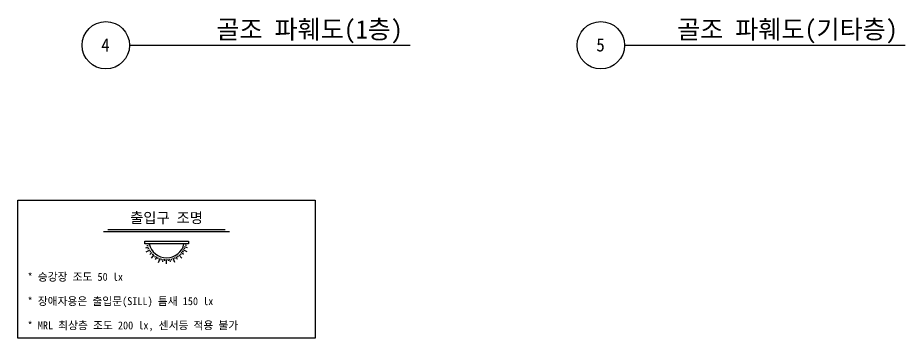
# Model space of a CAD drawing. Extents: x -9109 to 174251, y 57759 to 115528.
# Drawn here: x 142476 to 152595, y 80978 to 84636 of the extents above; entities that cross this region are included whole.
import ezdxf
from ezdxf.enums import TextEntityAlignment as Align

# ---------------------------------------------------------------- set-up
doc = ezdxf.new("R2010")
doc.units = 0
doc.header["$LTSCALE"] = 600
doc.header["$MEASUREMENT"] = 0
doc.layers.add('1', color=3, linetype='CONTINUOUS')
for name, color, linetype, lineweight in [('A-XXXX-SYMB', 7, 'CONTINUOUS', 25), ('A-XXXX-TABL', 7, 'CONTINUOUS', 25), ('A-XXXX-TXT1', 3, 'CONTINUOUS', 25), ('A-XXXX-TXT2', 3, 'CONTINUOUS', 25)]:
    doc.layers.add(name, color=color, linetype=linetype, lineweight=lineweight)
doc.styles.add('돋움', font='')
doc.styles.add('돋움체', font='')
doc.styles.get('돋움').set_extended_font_data('DotumChe')
doc.styles.get('돋움체').set_extended_font_data('DotumChe')

msp = doc.modelspace()

# ---------------------------------------------------------------- linework, layer by layer
at = {"layer": '1'}
for p, q in [((143453.5, 82195), (144891.9, 82195)), ((143503.5, 82220), (144841.9, 82220)), ((143923.9, 82084.3), (144421.6, 82084.3)), ((143923.9, 82054.7), (143923.9, 82084.3)), ((144421.6, 82084.3), (144421.6, 82054.7)), ((144421.6, 82054.7), (143923.9, 82054.7)), ((143936.9, 82010.3), (143968.2, 82021.7)), ((143941, 81962.2), (143984.3, 81987.2)), ((143946.4, 82035.6), (143962.5, 82039.9)), ((143960.4, 81997), (143975.5, 82004.1)), ((143980.9, 81961.5), (143994.6, 81971.1)), ((144366.3, 81961.5), (144352.6, 81971.1)), ((144406.2, 81962.2), (144362.9, 81987.2)), ((144386.8, 81997), (144371.7, 82004.1)), ((144410.3, 82010.3), (144379, 82021.7)), ((144400.8, 82035.6), (144384.7, 82039.9)), ((143980.7, 81934.5), (144006.2, 81956)), ((144001, 81890.7), (144033.1, 81929)), ((144007.3, 81930.1), (144019.1, 81941.9)), ((144038.7, 81903.8), (144048.3, 81917.4)), ((144047.7, 81878.3), (144064.3, 81907.2)), ((144074.2, 81883.3), (144081.2, 81898.4)), ((144081.8, 81844.1), (144098.9, 81891.1)), ((144112.7, 81869.2), (144117, 81885.3)), ((144129.9, 81848.4), (144135.7, 81881.2)), ((144153.1, 81862.1), (144154.6, 81878.7)), ((144173.6, 81827.9), (144173.6, 81877.9)), ((144173.6, 81827.9), (144173.6, 81877.9)), ((144194.1, 81862.1), (144192.7, 81878.7)), ((144217.3, 81848.4), (144211.6, 81881.2)), ((144234.5, 81869.2), (144230.2, 81885.3)), ((144265.5, 81844.1), (144248.4, 81891.1)), ((144273, 81883.3), (144266, 81898.4)), ((144299.5, 81878.3), (144282.9, 81907.2)), ((144308.5, 81903.8), (144299, 81917.4)), ((144346.2, 81890.7), (144314.1, 81929)), ((144339.9, 81930.1), (144328.1, 81941.9)), ((144366.6, 81934.5), (144341, 81956))]:
    msp.add_line(p, q, dxfattribs=at)
msp.add_arc((144173.6, 82096.4), 201.9, 191.93199, 348.06801, dxfattribs=at)
at = {"layer": 'A-XXXX-SYMB'}
for p, q in [((143750.5, 84321.5), (146951.2, 84321.5)), ((149394.7, 84321.5), (152595.4, 84321.5))]:
    msp.add_line(p, q, dxfattribs=at)
for centre in [(143480.5, 84321.5), (149124.7, 84321.5)]:
    msp.add_circle(centre, 270, dxfattribs=at)
at = {"layer": 'A-XXXX-TABL'}
msp.add_lwpolyline([(142476.4, 82552.3), (145869.1, 82552.3), (145869.1, 80977.6), (142476.4, 80977.6)], close=True, dxfattribs=at)

# ---------------------------------------------------------------- texts
at = {"layer": 'A-XXXX-TXT1', "style": '돋움체'}
for s, p in [('골조 파훼도(1층)', (146865.4, 84335.1)), ('골조 파훼도(기타층)', (152509.6, 84335.1))]:
    msp.add_text(s, height=210, dxfattribs=at).set_placement(p, align=Align.BOTTOM_RIGHT)
for s, p in [('4', (143477, 84324.7)), ('5', (149121.2, 84324.7))]:
    msp.add_text(s, height=150, dxfattribs=at).set_placement(p, align=Align.MIDDLE)
at = {"layer": 'A-XXXX-TXT2', "style": '돋움'}
msp.add_text('출입구 조명', height=120, dxfattribs=at).set_placement((144172.7, 82292.5), align=Align.CENTER)
for s, p in [('* 승강장 조도 50 lx', (142588.3, 81633.4)), ('* 장애자용은 출입문(SILL) 틈새 150 lx', (142588.3, 81356)), ('* MRL 최상층 조도 200 lx, 센서등 적용 불가', (142588.3, 81079.6))]:
    msp.add_text(s, height=90, dxfattribs=at).set_placement(p)

doc.saveas('drawing.dxf')
